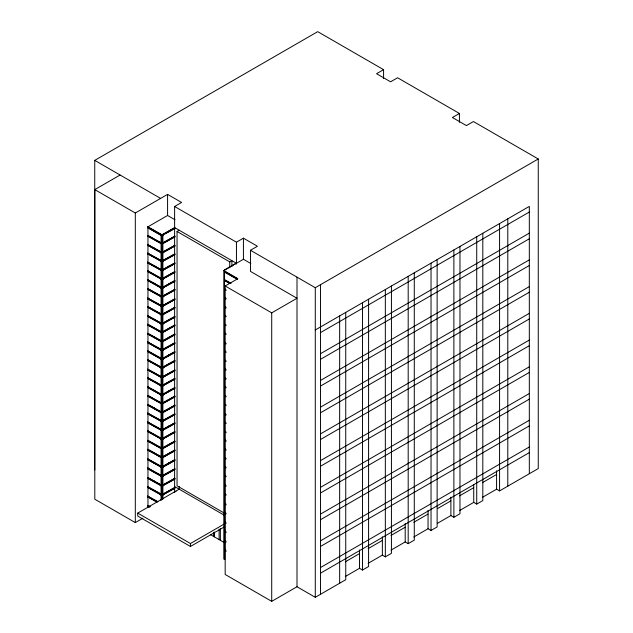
<?xml version="1.0" encoding="UTF-8"?>
<svg xmlns="http://www.w3.org/2000/svg" width="633" height="633" viewBox="0 0 633 633"><rect width="100%" height="100%" fill="white"/><g stroke="black" fill="none" stroke-linecap="round" stroke-linejoin="round"><path stroke-width="0.95" d="M94.744 469.979L94.744 160.378L317.719 31.65L383.574 69.67L383.574 78.547M142.9 518.221L135.312 522.597L94.8 499.208L94.8 189.615L120.088 175.017M94.8 189.615L135.312 213.005L167.579 194.378L181.592 202.465L174.613 206.493L174.613 492.45M383.574 69.67L376.572 73.713L390.577 81.807L397.587 77.764L459.423 113.465L459.423 122.335M147.711 227.635L160.814 235.191L147.711 227.635L147.711 226.946L167.579 215.481L174.993 219.762M147.711 235.413L161.059 242.835L147.711 235.413L147.711 236.093L161.059 243.515L147.711 236.093M147.711 226.946L161.059 234.368L161.059 500.64M147.956 226.812L161.969 234.898L174.613 227.595L236.449 263.296M162.887 499.152L162.887 234.368L174.858 227.738L174.858 228.418L162.887 235.049M165.3 233.656L174.858 228.418M147.711 244.56L161.059 251.981L147.711 244.56L147.711 245.24L161.059 252.662L147.711 245.24M224.652 513.308L177.05 485.827L177.05 231.464L179.186 230.238M174.858 236.204L162.887 242.835L174.858 236.204L174.858 236.884L162.887 243.515L174.858 236.884M147.711 253.137L161.059 260.559L147.711 253.137L147.711 253.817L161.059 261.239L147.711 253.817M174.858 245.351L162.887 251.981L174.858 245.351L174.858 246.031L162.887 252.662L174.858 246.031M147.711 262.173L161.059 269.595L147.711 262.173L147.711 262.853L161.059 270.275L147.711 262.853M174.858 253.928L162.887 260.559L174.858 253.928L174.858 254.608L162.887 261.239L174.858 254.608M147.711 270.861L161.059 278.283L147.711 270.861L147.711 271.541L161.059 278.963L147.711 271.541M174.858 262.964L162.887 269.595L174.858 262.964L174.858 263.644L162.887 270.275L174.858 263.644M147.711 279.786L161.059 287.208L147.711 279.786L147.711 280.466L161.059 287.888L147.711 280.466M174.858 271.644L162.887 278.283L174.858 271.644L174.858 272.332L162.887 278.963L174.858 272.332M147.711 288.577L161.059 295.999L147.711 288.577L147.711 289.265L161.059 296.687L147.711 289.265M174.613 206.493L236.449 242.194L243.428 238.166L257.433 246.253L250.462 250.28L250.462 271.383L297.004 298.262L271.715 312.86L225.174 285.989L225.174 574.479L271.715 601.35L297.004 586.751L315.281 597.299L345.745 579.717L345.745 312.401M459.423 113.465L452.413 117.509L466.426 125.595L473.437 121.552L538.256 158.978L538.256 468.57L499.572 490.899L496.581 489.182L482.346 497.403M174.858 280.577L162.887 287.208L174.858 280.577L174.858 281.258L162.887 287.888L174.858 281.258M147.711 298.08L161.059 305.502L147.711 298.08L147.711 298.76L161.059 306.182L147.711 298.76M174.858 289.368L162.887 295.999L174.858 289.368L174.858 290.049L162.887 296.687L174.858 290.049M147.711 306.546L161.059 313.968L147.711 306.546L147.711 307.227L161.059 314.648L147.711 307.227M177.05 231.464L229.747 261.888L231.884 260.661L231.884 266.572M224.478 270.615L224.478 269.927L236.204 263.154L236.204 263.842M174.858 298.871L162.887 305.502L174.858 298.871L174.858 299.551L162.887 306.182L174.858 299.551M224.478 271.264L237.573 278.829L237.573 279.509L224.478 271.953L224.478 271.264L224.715 559.612L223.805 559.089L223.805 270.6L243.428 259.269L250.842 263.55M147.711 315.693L161.059 323.115L147.711 315.693L147.711 316.373L161.059 323.795L147.711 316.373M224.478 271.953L236.236 278.457M174.858 307.337L162.887 313.968L174.858 307.337L174.858 308.018L162.887 314.648L174.858 308.018M229.977 283.592L224.478 280.411L224.478 279.731L231.013 283.22M147.711 324.27L161.059 331.684L147.711 324.27L147.711 324.951L161.059 332.372L147.711 324.951M224.478 280.411L230.222 283.449M225.174 285.989L237.818 278.686L223.805 270.6M174.858 316.484L162.887 323.115L174.858 316.484L174.858 317.165L162.887 323.795L174.858 317.165M226.044 290.468L224.478 289.558L224.715 288.735M147.711 333.306L161.059 340.728L147.711 333.306L147.711 333.987L161.059 341.409L147.711 333.987M174.858 325.053L162.887 331.684L174.858 325.053L174.858 325.742L162.887 332.372L174.858 325.742M226.044 299.045L224.478 298.135L224.715 297.312M147.711 341.986L161.059 349.408L147.711 341.986L147.711 342.675L161.059 350.096L147.711 342.675M174.858 334.089L162.887 340.728L174.858 334.089L174.858 334.778L162.887 341.409L174.858 334.778M226.044 308.081L224.478 307.171L224.715 306.348M147.711 350.911L161.059 358.333L147.711 350.911L147.711 351.6L161.059 359.022L147.711 351.6M174.858 342.777L162.887 349.408L174.858 342.777L174.858 343.458L162.887 350.096L174.858 343.458M226.044 316.769L224.478 315.859L224.715 315.036M147.711 359.71L161.059 367.132L147.711 359.71L147.711 360.391L161.059 367.813L147.711 360.391M174.858 351.703L162.887 358.333L174.858 351.703L174.858 352.383L162.887 359.022L174.858 352.383M226.044 325.694L224.478 324.784L224.715 323.961M147.711 369.213L161.059 376.635L147.711 369.213L147.711 369.894L161.059 377.315L147.711 369.894M174.858 360.501L162.887 367.132L174.858 360.501L174.858 361.182L162.887 367.813L174.858 361.182M226.044 334.485L224.478 333.583L224.715 332.76M147.711 377.672L161.059 385.093L147.711 377.672L147.711 378.36L161.059 385.782L147.711 378.36M250.462 250.28L315.281 287.706L538.256 158.978M174.858 369.996L162.887 376.635L174.858 369.996L174.858 370.685L162.887 377.315L174.858 370.685M226.044 343.988L224.478 343.078L224.715 342.255M147.711 386.826L161.059 394.248L147.711 386.826L147.711 387.507L161.059 394.929L147.711 387.507M174.858 378.463L162.887 385.093L174.858 378.463L174.858 379.143L162.887 385.782L174.858 379.143M226.044 352.454L224.478 351.544L224.715 350.722M147.711 395.396L161.059 402.817L147.711 395.396L147.711 396.084L161.059 403.498L147.711 396.084M174.858 387.61L162.887 394.248L174.858 387.61L174.858 388.298L162.887 394.929L174.858 388.298M226.044 361.601L224.478 360.691L224.715 359.868M147.711 404.432L161.059 411.854L147.711 404.432L147.711 405.12L161.059 412.542L147.711 405.12M174.858 396.187L162.887 402.817L174.858 396.187L174.858 396.867L162.887 403.498L174.858 396.867M226.044 370.178L224.478 369.268L224.715 368.446M147.711 413.12L161.059 420.541L147.711 413.12L147.711 413.8L161.059 421.222L147.711 413.8M174.858 405.223L162.887 411.854L174.858 405.223L174.858 405.903L162.887 412.542L174.858 405.903M147.711 422.045L161.059 429.467L147.711 422.045L147.711 422.725L161.059 430.147L147.711 422.725M226.044 379.214L224.478 378.305L224.715 377.482M315.281 329.983L529.323 206.405L529.323 473.721M174.858 413.911L162.887 420.541L174.858 413.911L174.858 414.591L162.887 421.222L174.858 414.591M226.044 387.894L224.478 386.992L224.715 386.162M147.711 430.844L161.059 438.265L147.711 430.844L147.711 431.524L161.059 438.946L147.711 431.524M320.48 332.61L529.323 212.039M174.858 422.836L162.887 429.467L174.858 422.836L174.858 423.517L162.887 430.147L174.858 423.517M226.044 396.82L224.478 395.918L224.715 395.095M147.711 440.339L161.059 447.76L147.711 440.339L147.711 441.059L161.059 448.48L147.711 441.059M174.858 431.627L162.887 438.265L174.858 431.627L174.858 432.315L162.887 438.946L174.858 432.315M226.044 405.618L224.478 404.709L224.715 403.886M147.711 449.28L161.059 456.702L147.711 449.28L147.711 450L161.059 457.422L147.711 450M320.48 353.712L529.323 233.142M174.858 441.13L162.887 447.76L174.858 441.13L174.858 441.85L162.887 448.48L174.858 441.85M226.044 415.121L224.478 414.211L224.715 413.389M147.711 458.933L161.059 466.355L147.711 458.933L147.711 459.653L161.059 467.075L147.711 459.653M320.48 359.338L529.323 238.768M174.858 450.071L162.887 456.702L174.858 450.071L174.858 450.791L162.887 457.422L174.858 450.791M226.044 423.58L224.478 422.678L224.715 421.855M147.711 467.985L161.059 475.407L147.711 467.985L147.711 468.713L161.059 476.127L147.711 468.713M174.858 459.724L162.887 466.355L174.858 459.724L174.858 460.444L162.887 467.075L174.858 460.444M226.044 432.735L224.478 431.825L224.715 431.002M147.711 477.527L161.059 484.949L147.711 477.527L147.711 478.247L161.059 485.669L147.711 478.247M320.48 380.449L529.323 259.87M226.044 441.304L224.478 440.394L224.715 439.571M174.858 468.776L162.887 475.407L174.858 468.776L174.858 469.496L162.887 476.127L174.858 469.496M320.48 386.075L529.323 265.496M147.711 486.698L161.059 494.12L147.711 486.698L147.711 487.418L161.059 494.84L147.711 487.418M226.044 450.34L224.478 449.438L224.715 448.615M174.858 478.319L162.887 484.949L174.858 478.319L174.858 479.039L162.887 485.669L174.858 479.039M156.849 502.119L147.711 496.842L147.711 496.122L157.886 501.716M147.711 496.842L156.304 501.518M226.044 459.028L224.478 458.118L224.715 457.295M174.858 487.489L162.887 494.12L174.858 487.489L174.858 488.209L162.887 494.84L174.858 488.209M149.285 507.041L147.711 506.131L147.711 505.411L150.314 506.629M147.711 506.131L149.53 506.898M320.48 407.177L529.323 286.599M224.09 527.052L190.446 546.477L137.749 516.053L137.749 513.102L179.186 489.182L179.186 486.429M174.067 492.347L176.124 491.161M226.044 467.953L224.478 467.043L224.715 466.22M320.48 412.803L529.323 292.232M226.044 476.752L224.478 475.842L224.715 475.019M226.044 486.286L224.478 485.376L224.715 484.522M320.48 433.906L529.323 313.335M226.044 495.228L224.478 494.318L224.715 493.455M320.48 439.539L529.323 318.961M226.044 504.881L224.478 503.971L224.715 503.116M226.044 513.933L224.478 513.031L224.715 512.168M320.48 460.642L529.323 340.063M320.48 466.268L529.323 345.697M226.044 523.475L224.478 522.565L224.715 521.703M137.749 513.102L190.446 543.525L224.272 523.997M226.044 532.646L224.478 531.736L224.715 530.873M226.044 542.07L224.478 541.16L224.715 540.297M320.48 487.37L529.323 366.8M320.48 492.996L529.323 372.426M226.044 551.359L224.478 550.449L224.715 549.586M320.48 514.107L529.323 393.528M320.48 519.733L529.323 399.154M320.48 540.835L529.323 420.257M320.48 546.461L529.323 425.89M320.48 567.564L529.323 446.993M320.48 573.197L529.323 452.619M345.27 561.843L359.512 553.622M368.113 548.653L382.356 540.432M390.965 535.463L405.199 527.242M413.808 522.272L428.05 514.051M437.49 508.6L450.894 500.861M459.495 495.892L473.737 487.671M482.346 482.702L496.581 474.481M345.27 576.536L359.512 568.315L362.495 570.04L368.588 566.527L368.588 299.211M368.113 563.346L382.356 555.125L385.339 556.85L391.431 553.337L391.431 286.021M390.965 550.164L405.199 541.935L408.19 543.66L414.283 540.147L414.283 272.831M413.808 536.974L428.05 528.753L431.033 530.47L437.126 526.957L437.126 259.641M437.49 523.301L450.894 515.563L453.877 517.28L459.969 513.767L459.969 246.451M459.495 510.594L473.737 502.373L476.72 504.09L482.813 500.576L482.813 233.261M94.744 160.378L160.6 198.406M224.478 269.927L224.715 270.75M224.478 279.731L230.768 283.362M224.478 288.877L226.044 289.787M224.478 297.455L226.044 298.365M224.478 306.491L226.044 307.401M224.478 315.179L226.044 316.081M224.478 324.104L226.044 325.014M224.478 332.895L226.044 333.805M224.478 342.398L226.044 343.308M224.478 350.864L226.044 351.774M224.478 360.011L226.044 360.921M224.478 368.58L226.044 369.49M224.478 377.624L226.044 378.526M224.478 386.304L226.044 387.214M224.478 395.229L226.044 396.139M224.478 404.028L226.044 404.938M224.478 413.531L226.044 414.433M224.478 421.989L226.044 422.899M224.478 431.144L226.044 432.046M224.478 439.713L226.044 440.623M224.478 448.75L226.044 449.659M224.478 457.437L226.044 458.347M224.478 466.363L226.044 467.273M224.478 475.161L226.044 476.063M224.478 484.656L226.044 485.566M224.478 493.598L226.044 494.508M224.478 503.251L226.044 504.161M224.478 512.303L226.044 513.213M174.613 486.54L224.232 515.191M224.478 521.845L226.044 522.755M224.478 531.016L226.044 531.926M147.711 496.122L157.641 501.858M224.478 540.44L226.044 541.35M210.314 534.521L224.169 542.521M147.711 505.411L150.076 506.772M224.478 549.729L226.044 550.631M507.793 218.836L507.793 486.152M499.572 223.591L499.572 490.899M496.581 470.825L496.581 489.182M476.72 236.774L476.72 504.09M473.737 484.925L473.737 502.373M453.877 249.964L453.877 517.28M450.894 497.198L450.894 515.563M431.033 263.154L431.033 530.47M428.05 510.388L428.05 528.753M408.19 276.344L408.19 543.66M405.199 523.578L405.199 541.935M385.339 289.534L385.339 556.85M382.356 536.768L382.356 555.125M362.495 302.724L362.495 570.04M359.512 549.958L359.512 568.315M339.652 315.914L339.652 583.23M320.48 284.708L320.48 594.3M315.281 287.706L315.281 597.299M297.004 277.151L297.004 586.751M271.715 312.86L271.715 601.35M243.428 238.166L243.428 259.269M236.449 242.194L236.449 263.977M229.747 261.888L229.747 267.806M220.363 528.737L220.363 540.321M219.121 529.069L219.121 539.601M214.35 532.06L214.35 536.847M213.717 532.646L213.717 536.483M190.446 543.525L190.446 546.477M168.94 248.484L168.94 249.173M168.94 266.097L168.94 266.778M168.94 283.711L168.94 284.391M168.94 319.618L168.94 320.298M168.94 337.231L168.94 337.911M168.94 354.844L168.94 355.524M168.94 390.751L168.94 391.431M168.94 408.356L168.94 409.045M168.94 425.969L168.94 426.658M168.94 462.865L168.94 463.585M168.94 481.452L168.94 482.18M168.52 248.729L168.52 249.41M168.52 266.343L168.52 267.023M168.52 283.948L168.52 284.636M168.52 319.863L168.52 320.543M168.52 337.468L168.52 338.157M168.52 355.081L168.52 355.762M168.52 390.988L168.52 391.677M168.52 408.601L168.52 409.282M168.52 426.215L168.52 426.895M168.52 463.103L168.52 463.823M168.52 481.697L168.52 482.417M167.579 194.378L167.579 215.481M163.124 234.511L163.124 235.191M163.124 242.977L163.124 243.658M163.124 252.124L163.124 252.804M163.124 260.701L163.124 261.382M163.124 269.737L163.124 270.418M163.124 278.417L163.124 279.106M163.124 287.35L163.124 288.031M163.124 296.141L163.124 296.822M163.124 305.644L163.124 306.325M163.124 314.11L163.124 314.791M163.124 323.257L163.124 323.938M163.124 331.827L163.124 332.515M163.124 340.863L163.124 341.551M163.124 349.551L163.124 350.231M163.124 358.476L163.124 359.156M163.124 367.275L163.124 367.955M163.124 376.77L163.124 377.458M163.124 385.236L163.124 385.916M163.124 394.383L163.124 395.071M163.124 402.96L163.124 403.64M163.124 411.996L163.124 412.676M163.124 420.684L163.124 421.364M163.124 429.609L163.124 430.29M163.124 438.4L163.124 439.088M163.124 447.903L163.124 448.623M163.124 456.844L163.124 457.564M163.124 466.497L163.124 467.217M163.124 475.549L163.124 476.269M163.124 485.092L163.124 485.812M163.124 494.262L163.124 494.982M161.969 234.898L161.969 499.674M160.814 234.511L160.814 235.191M160.814 242.977L160.814 243.658M160.814 252.124L160.814 252.804M160.814 260.701L160.814 261.382M160.814 269.737L160.814 270.418M160.814 278.417L160.814 279.106M160.814 287.35L160.814 288.031M160.814 296.141L160.814 296.822M160.814 305.644L160.814 306.325M160.814 314.11L160.814 314.791M160.814 323.257L160.814 323.938M160.814 331.827L160.814 332.515M160.814 340.863L160.814 341.551M160.814 349.551L160.814 350.231M160.814 358.476L160.814 359.156M160.814 367.275L160.814 367.955M160.814 376.77L160.814 377.458M160.814 385.236L160.814 385.916M160.814 394.383L160.814 395.071M160.814 402.96L160.814 403.64M160.814 411.996L160.814 412.676M160.814 420.684L160.814 421.364M160.814 429.609L160.814 430.29M160.814 438.4L160.814 439.088M160.814 447.903L160.814 448.623M160.814 456.844L160.814 457.564M160.814 466.497L160.814 467.217M160.814 475.549L160.814 476.269M160.814 485.092L160.814 485.812M160.814 494.262L160.814 494.982M154.721 248.326L154.721 249.006M154.721 265.931L154.721 266.62M154.721 283.544L154.721 284.233M154.721 319.451L154.721 320.14M154.721 337.065L154.721 337.745M154.721 354.678L154.721 355.358M154.721 390.585L154.721 391.265M154.721 408.198L154.721 408.878M154.721 425.811L154.721 426.492M154.721 462.699L154.721 463.419M154.721 481.294L154.721 482.014M154.721 499.888L154.721 500.608M154.246 248.057L154.246 248.737M154.246 265.662L154.246 266.351M154.246 283.275L154.246 283.956M154.246 319.182L154.246 319.871M154.246 336.796L154.246 337.476M154.246 354.409L154.246 355.089M154.246 390.316L154.246 390.996M154.246 407.929L154.246 408.609M154.246 425.542L154.246 426.223M154.246 462.43L154.246 463.15M154.246 481.025L154.246 481.745M154.246 499.619L154.246 500.339M147.956 227.492L147.956 507.397M135.312 213.005L135.312 522.597"/></g></svg>
